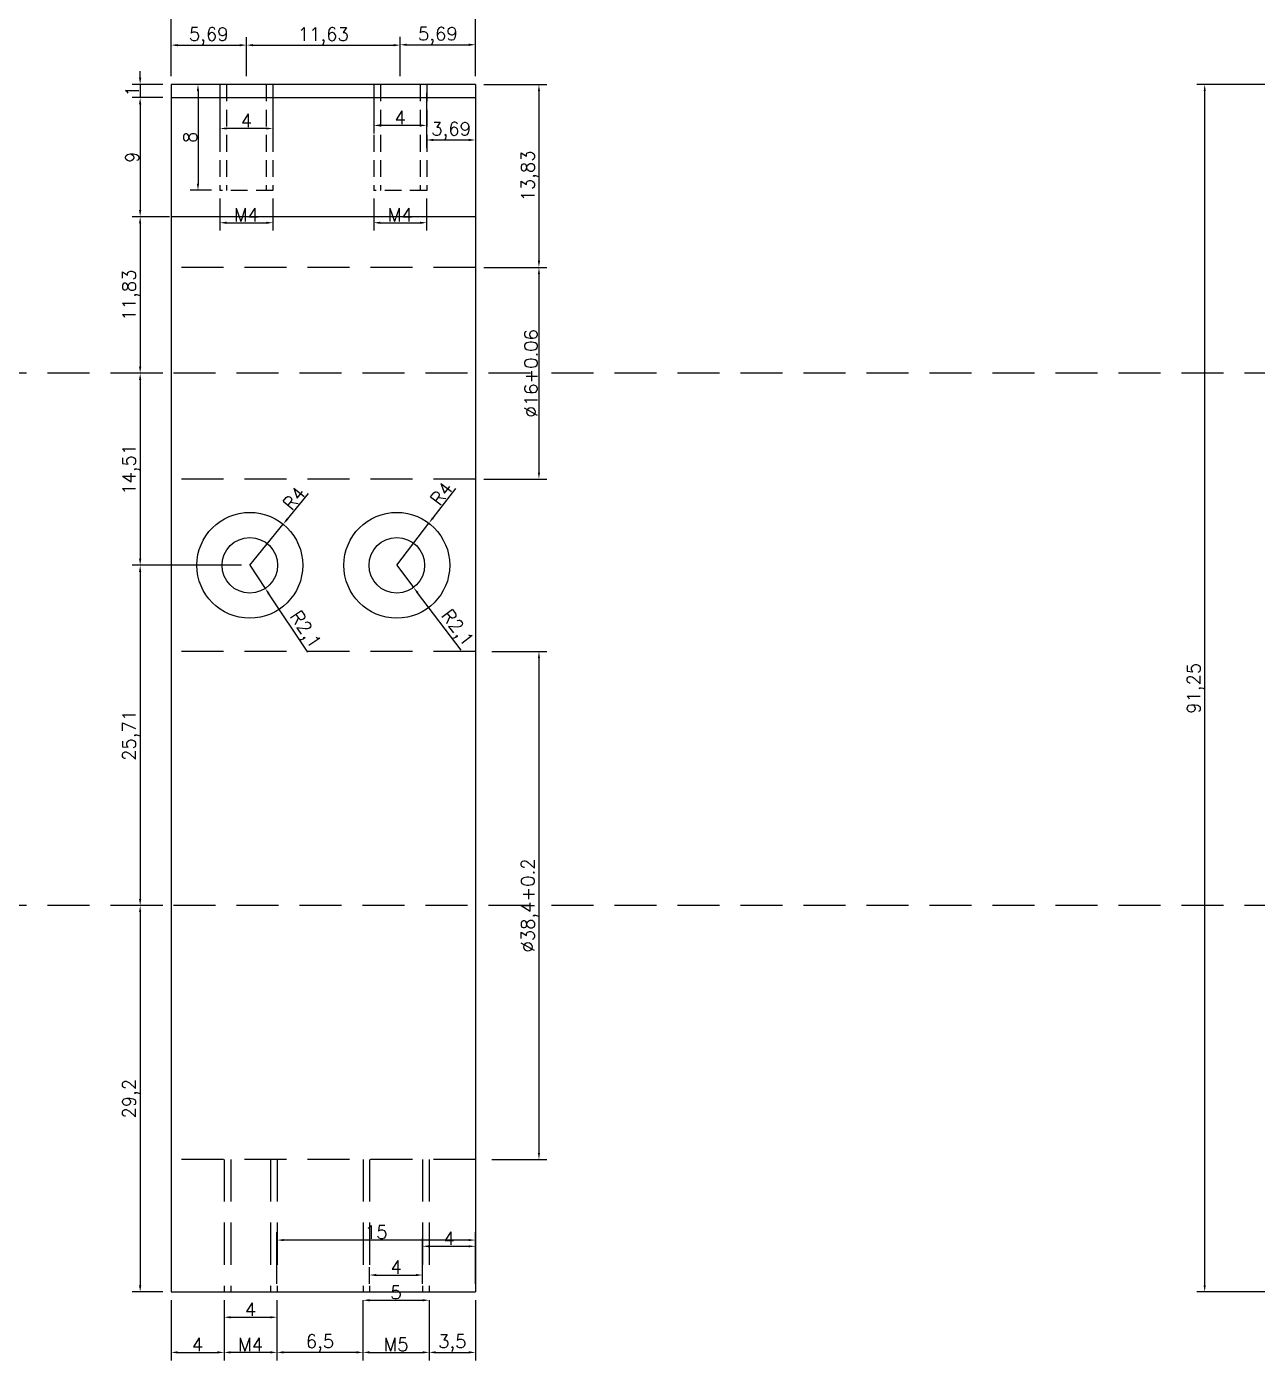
# Model space of a CAD drawing. Header units: millimetres. Extents: x 6817 to 10425, y -2870 to -164.
# Drawn here: x 9797.9 to 9890.9, y -921.2 to -820.3 of the extents above; entities that cross this region are included whole.
import ezdxf

# ---------------------------------------------------------------- set-up
doc = ezdxf.new("R2010")
doc.units = ezdxf.units.MM
doc.linetypes.add('HIDDEN', pattern=[9.525, 6.35, -3.175])
doc.layers.add('图层2', color=108, linetype='Continuous')
doc.styles.get("Standard").update_dxf_attribs({"font": 'txt', "bigfont": 'gbcbig.shx'})
doc.dimstyles.new('ISO-25', dxfattribs={"dimtxt": 1, "dimasz": 0.5, "dimexe": 0.6, "dimexo": 0.625, "dimgap": 0.1, "dimtad": 1, "dimtxsty": 'Standard', "dimcen": 2.5, "dimadec": 0, "dimazin": 0, "dimtfac": 1, "dimtmove": 0, "dimatfit": 3, "dimfxl": 1, "dimarcsym": 0})

# ---------------------------------------------------------------- blocks, each defined once
blk = doc.blocks.new('*D881')
at = {"layer": 'Defpoints', "color": 0, "linetype": 'ByBlock', "transparency": 16777216}
for p in [(9814.47, -821.71), (9808.78, -824.68), (9814.47, -824.68)]:
    blk.add_point(p, dxfattribs=at)
at = {"layer": '图层2', "color": 0, "linetype": 'ByBlock', "lineweight": -2, "transparency": 16777216}
for p, q in [((9808.78, -824.06), (9808.78, -821.11)), ((9814.47, -824.06), (9814.47, -821.11)), ((9809.28, -821.71), (9813.97, -821.71))]:
    blk.add_line(p, q, dxfattribs=at)
at = {"layer": '图层2', "color": 0, "linetype": 'ByBlock', "transparency": 16777216}
for points in [[(9809.28, -821.63), (9809.28, -821.8), (9808.78, -821.71)], [(9813.97, -821.63), (9813.97, -821.8), (9814.47, -821.71)]]:
    blk.add_solid(points, dxfattribs=at)
at = {"layer": '图层2', "color": 0, "linetype": 'ByBlock', "transparency": 16777216, "insert": (9811.62, -821.03), "char_height": 1, "attachment_point": 5}
blk.add_mtext('5,69', dxfattribs=at)
blk = doc.blocks.new('*D587')
at = {"layer": 'Defpoints', "color": 0, "linetype": 'ByBlock', "transparency": 16777216}
for p in [(9826.09, -821.71), (9814.47, -824.68), (9826.09, -824.68)]:
    blk.add_point(p, dxfattribs=at)
at = {"layer": '图层2', "color": 0, "linetype": 'ByBlock', "lineweight": -2, "transparency": 16777216}
for p, q in [((9814.47, -824.06), (9814.47, -821.11)), ((9826.09, -824.06), (9826.09, -821.11)), ((9814.97, -821.71), (9825.59, -821.71))]:
    blk.add_line(p, q, dxfattribs=at)
at = {"layer": '图层2', "color": 0, "linetype": 'ByBlock', "transparency": 16777216}
for points in [[(9814.97, -821.63), (9814.97, -821.8), (9814.47, -821.71)], [(9825.59, -821.63), (9825.59, -821.8), (9826.09, -821.71)]]:
    blk.add_solid(points, dxfattribs=at)
at = {"layer": '图层2', "color": 0, "linetype": 'ByBlock', "transparency": 16777216, "insert": (9820.28, -821.03), "char_height": 1, "attachment_point": 5}
blk.add_mtext('11,63', dxfattribs=at)
blk = doc.blocks.new('*D882')
at = {"layer": 'Defpoints', "color": 0, "linetype": 'ByBlock', "transparency": 16777216}
for p in [(9831.78, -821.68), (9826.09, -824.68), (9831.78, -824.68)]:
    blk.add_point(p, dxfattribs=at)
at = {"layer": '图层2', "color": 0, "linetype": 'ByBlock', "lineweight": -2, "transparency": 16777216}
for p, q in [((9826.09, -824.06), (9826.09, -821.08)), ((9831.78, -824.06), (9831.78, -821.08)), ((9826.59, -821.68), (9831.28, -821.68))]:
    blk.add_line(p, q, dxfattribs=at)
at = {"layer": '图层2', "color": 0, "linetype": 'ByBlock', "transparency": 16777216}
for points in [[(9826.59, -821.6), (9826.59, -821.77), (9826.09, -821.68)], [(9831.28, -821.6), (9831.28, -821.77), (9831.78, -821.68)]]:
    blk.add_solid(points, dxfattribs=at)
at = {"layer": '图层2', "color": 0, "linetype": 'ByBlock', "transparency": 16777216, "insert": (9828.94, -821), "char_height": 1, "attachment_point": 5}
blk.add_mtext('5,69', dxfattribs=at)
blk = doc.blocks.new('*D883')
at = {"layer": 'Defpoints', "color": 0, "linetype": 'ByBlock', "transparency": 16777216}
for p in [(9812.47, -824.68), (9810.81, -832.68), (9812.47, -832.68)]:
    blk.add_point(p, dxfattribs=at)
at = {"layer": '图层2', "color": 0, "linetype": 'ByBlock', "lineweight": -2, "transparency": 16777216}
for p, q in [((9811.84, -824.68), (9810.21, -824.68)), ((9810.81, -825.18), (9810.81, -832.18)), ((9811.84, -832.68), (9810.21, -832.68))]:
    blk.add_line(p, q, dxfattribs=at)
at = {"layer": '图层2', "color": 0, "linetype": 'ByBlock', "transparency": 16777216}
for points in [[(9810.72, -825.18), (9810.89, -825.18), (9810.81, -824.68)], [(9810.72, -832.18), (9810.89, -832.18), (9810.81, -832.68)]]:
    blk.add_solid(points, dxfattribs=at)
at = {"layer": '图层2', "color": 0, "linetype": 'ByBlock', "transparency": 16777216, "insert": (9810.21, -828.68), "char_height": 1, "attachment_point": 5, "rotation": 90}
blk.add_mtext('8', dxfattribs=at)
blk = doc.blocks.new('*D884')
at = {"layer": 'Defpoints', "color": 0, "linetype": 'ByBlock', "transparency": 16777216}
for p in [(9812.47, -832.68), (9816.47, -832.68), (9816.47, -835.13)]:
    blk.add_point(p, dxfattribs=at)
at = {"layer": '图层2', "color": 0, "linetype": 'ByBlock', "lineweight": -2, "transparency": 16777216}
for p, q in [((9812.47, -833.31), (9812.47, -835.73)), ((9816.47, -833.31), (9816.47, -835.73)), ((9812.97, -835.13), (9815.97, -835.13))]:
    blk.add_line(p, q, dxfattribs=at)
at = {"layer": '图层2', "color": 0, "linetype": 'ByBlock', "transparency": 16777216}
for points in [[(9812.97, -835.05), (9812.97, -835.22), (9812.47, -835.13)], [(9815.97, -835.05), (9815.97, -835.22), (9816.47, -835.13)]]:
    blk.add_solid(points, dxfattribs=at)
at = {"layer": '图层2', "color": 0, "linetype": 'ByBlock', "transparency": 16777216, "insert": (9814.47, -834.53), "char_height": 1, "attachment_point": 5}
blk.add_mtext('M4', dxfattribs=at)
blk = doc.blocks.new('*D885')
at = {"layer": 'Defpoints', "color": 0, "linetype": 'ByBlock', "transparency": 16777216}
for p in [(9824.09, -832.68), (9828.09, -832.68), (9828.09, -835.13)]:
    blk.add_point(p, dxfattribs=at)
at = {"layer": '图层2', "color": 0, "linetype": 'ByBlock', "lineweight": -2, "transparency": 16777216}
for p, q in [((9824.09, -833.31), (9824.09, -835.73)), ((9828.09, -833.31), (9828.09, -835.73)), ((9824.59, -835.13), (9827.59, -835.13))]:
    blk.add_line(p, q, dxfattribs=at)
at = {"layer": '图层2', "color": 0, "linetype": 'ByBlock', "transparency": 16777216}
for points in [[(9824.59, -835.05), (9824.59, -835.22), (9824.09, -835.13)], [(9827.59, -835.05), (9827.59, -835.22), (9828.09, -835.13)]]:
    blk.add_solid(points, dxfattribs=at)
at = {"layer": '图层2', "color": 0, "linetype": 'ByBlock', "transparency": 16777216, "insert": (9826.09, -834.53), "char_height": 1, "attachment_point": 5}
blk.add_mtext('M4', dxfattribs=at)
blk = doc.blocks.new('*D589')
at = {"layer": 'Defpoints', "color": 0, "linetype": 'ByBlock', "transparency": 16777216}
for p in [(9831.78, -824.68), (9831.78, -838.51), (9836.58, -838.51)]:
    blk.add_point(p, dxfattribs=at)
at = {"layer": '图层2', "color": 0, "linetype": 'ByBlock', "lineweight": -2, "transparency": 16777216}
for p, q in [((9832.41, -824.68), (9837.18, -824.68)), ((9836.58, -825.18), (9836.58, -838.01)), ((9832.41, -838.51), (9837.18, -838.51))]:
    blk.add_line(p, q, dxfattribs=at)
at = {"layer": '图层2', "color": 0, "linetype": 'ByBlock', "transparency": 16777216}
for points in [[(9836.5, -825.18), (9836.66, -825.18), (9836.58, -824.68)], [(9836.5, -838.01), (9836.66, -838.01), (9836.58, -838.51)]]:
    blk.add_solid(points, dxfattribs=at)
at = {"layer": '图层2', "color": 0, "linetype": 'ByBlock', "transparency": 16777216, "insert": (9835.9, -831.6), "char_height": 1, "attachment_point": 5, "rotation": 90}
blk.add_mtext('13,83', dxfattribs=at)
blk = doc.blocks.new('*D590')
at = {"layer": 'Defpoints', "color": 0, "linetype": 'ByBlock', "transparency": 16777216}
for p in [(9831.78, -838.51), (9831.78, -854.51), (9836.58, -854.51)]:
    blk.add_point(p, dxfattribs=at)
at = {"layer": '图层2', "color": 0, "linetype": 'ByBlock', "lineweight": -2, "transparency": 16777216}
for p, q in [((9832.41, -838.51), (9837.18, -838.51)), ((9836.58, -839.01), (9836.58, -854.01)), ((9832.41, -854.51), (9837.18, -854.51))]:
    blk.add_line(p, q, dxfattribs=at)
at = {"layer": '图层2', "color": 0, "linetype": 'ByBlock', "transparency": 16777216}
for points in [[(9836.5, -839.01), (9836.66, -839.01), (9836.58, -838.51)], [(9836.5, -854.01), (9836.66, -854.01), (9836.58, -854.51)]]:
    blk.add_solid(points, dxfattribs=at)
at = {"layer": '图层2', "color": 0, "linetype": 'ByBlock', "transparency": 16777216, "insert": (9835.98, -846.51), "char_height": 1, "attachment_point": 5, "rotation": 90}
blk.add_mtext('%%C16+0.06', dxfattribs=at)
blk = doc.blocks.new('*D591')
at = {"layer": 'Defpoints', "color": 0, "linetype": 'ByBlock', "transparency": 16777216}
for p in [(9832.41, -867.53), (9832.41, -905.93), (9836.58, -905.93)]:
    blk.add_point(p, dxfattribs=at)
at = {"layer": '图层2', "color": 0, "linetype": 'ByBlock', "lineweight": -2, "transparency": 16777216}
for p, q in [((9833.03, -867.53), (9837.18, -867.53)), ((9836.58, -868.03), (9836.58, -905.43)), ((9833.03, -905.93), (9837.18, -905.93))]:
    blk.add_line(p, q, dxfattribs=at)
at = {"layer": '图层2', "color": 0, "linetype": 'ByBlock', "transparency": 16777216}
for points in [[(9836.5, -868.03), (9836.66, -868.03), (9836.58, -867.53)], [(9836.5, -905.43), (9836.66, -905.43), (9836.58, -905.93)]]:
    blk.add_solid(points, dxfattribs=at)
at = {"layer": '图层2', "color": 0, "linetype": 'ByBlock', "transparency": 16777216, "insert": (9835.9, -886.73), "char_height": 1, "attachment_point": 5, "rotation": 90}
blk.add_mtext('%%C38,4+0.2', dxfattribs=at)
blk = doc.blocks.new('*D592')
at = {"layer": 'Defpoints', "color": 0, "linetype": 'ByBlock', "transparency": 16777216}
for p in [(9808.78, -824.68), (9806.44, -825.68), (9808.78, -825.68)]:
    blk.add_point(p, dxfattribs=at)
at = {"layer": '图层2', "color": 0, "linetype": 'ByBlock', "lineweight": -2, "transparency": 16777216}
for p, q in [((9806.44, -824.18), (9806.44, -823.68)), ((9808.16, -824.68), (9805.84, -824.68)), ((9806.44, -824.68), (9806.44, -825.68)), ((9808.16, -825.68), (9805.84, -825.68)), ((9806.44, -826.18), (9806.44, -826.68))]:
    blk.add_line(p, q, dxfattribs=at)
at = {"layer": '图层2', "color": 0, "linetype": 'ByBlock', "transparency": 16777216}
for points in [[(9806.35, -824.18), (9806.52, -824.18), (9806.44, -824.68)], [(9806.35, -826.18), (9806.52, -826.18), (9806.44, -825.68)]]:
    blk.add_solid(points, dxfattribs=at)
at = {"layer": '图层2', "color": 0, "linetype": 'ByBlock', "transparency": 16777216, "insert": (9805.84, -825.18), "char_height": 1, "attachment_point": 5, "rotation": 90}
blk.add_mtext('1', dxfattribs=at)
blk = doc.blocks.new('*D593')
at = {"layer": 'Defpoints', "color": 0, "linetype": 'ByBlock', "transparency": 16777216}
for p in [(9808.78, -825.68), (9806.44, -834.68), (9809.29, -834.68)]:
    blk.add_point(p, dxfattribs=at)
at = {"layer": '图层2', "color": 0, "linetype": 'ByBlock', "lineweight": -2, "transparency": 16777216}
for p, q in [((9808.16, -825.68), (9805.84, -825.68)), ((9806.44, -826.18), (9806.44, -834.18)), ((9808.66, -834.68), (9805.84, -834.68))]:
    blk.add_line(p, q, dxfattribs=at)
at = {"layer": '图层2', "color": 0, "linetype": 'ByBlock', "transparency": 16777216}
for points in [[(9806.35, -826.18), (9806.52, -826.18), (9806.44, -825.68)], [(9806.35, -834.18), (9806.52, -834.18), (9806.44, -834.68)]]:
    blk.add_solid(points, dxfattribs=at)
at = {"layer": '图层2', "color": 0, "linetype": 'ByBlock', "transparency": 16777216, "insert": (9805.84, -830.18), "char_height": 1, "attachment_point": 5, "rotation": 90}
blk.add_mtext('9', dxfattribs=at)
blk = doc.blocks.new('*D594')
at = {"layer": 'Defpoints', "color": 0, "linetype": 'ByBlock', "transparency": 16777216}
for p in [(9809.29, -834.68), (9806.44, -846.51), (9808.78, -846.51)]:
    blk.add_point(p, dxfattribs=at)
at = {"layer": '图层2', "color": 0, "linetype": 'ByBlock', "lineweight": -2, "transparency": 16777216}
for p, q in [((9808.66, -834.68), (9805.84, -834.68)), ((9806.44, -835.18), (9806.44, -846.01)), ((9808.16, -846.51), (9805.84, -846.51))]:
    blk.add_line(p, q, dxfattribs=at)
at = {"layer": '图层2', "color": 0, "linetype": 'ByBlock', "transparency": 16777216}
for points in [[(9806.35, -835.18), (9806.52, -835.18), (9806.44, -834.68)], [(9806.35, -846.01), (9806.52, -846.01), (9806.44, -846.51)]]:
    blk.add_solid(points, dxfattribs=at)
at = {"layer": '图层2', "color": 0, "linetype": 'ByBlock', "transparency": 16777216, "insert": (9805.75, -840.6), "char_height": 1, "attachment_point": 5, "rotation": 90}
blk.add_mtext('11,83', dxfattribs=at)
blk = doc.blocks.new('*D595')
at = {"layer": 'Defpoints', "color": 0, "linetype": 'ByBlock', "transparency": 16777216}
for p in [(9808.78, -846.51), (9806.44, -861.02), (9814.73, -861.02)]:
    blk.add_point(p, dxfattribs=at)
at = {"layer": '图层2', "color": 0, "linetype": 'ByBlock', "lineweight": -2, "transparency": 16777216}
for p, q in [((9808.16, -846.51), (9805.84, -846.51)), ((9806.44, -847.01), (9806.44, -860.52)), ((9814.1, -861.02), (9805.84, -861.02))]:
    blk.add_line(p, q, dxfattribs=at)
at = {"layer": '图层2', "color": 0, "linetype": 'ByBlock', "transparency": 16777216}
for points in [[(9806.35, -847.01), (9806.52, -847.01), (9806.44, -846.51)], [(9806.35, -860.52), (9806.52, -860.52), (9806.44, -861.02)]]:
    blk.add_solid(points, dxfattribs=at)
at = {"layer": '图层2', "color": 0, "linetype": 'ByBlock', "transparency": 16777216, "insert": (9805.75, -853.76), "char_height": 1, "attachment_point": 5, "rotation": 90}
blk.add_mtext('14,51', dxfattribs=at)
blk = doc.blocks.new('*D596')
at = {"layer": 'Defpoints', "color": 0, "linetype": 'ByBlock', "transparency": 16777216}
for p in [(9808.78, -886.73), (9806.44, -915.93), (9808.78, -915.93)]:
    blk.add_point(p, dxfattribs=at)
at = {"layer": '图层2', "color": 0, "linetype": 'ByBlock', "lineweight": -2, "transparency": 16777216}
for p, q in [((9808.16, -886.73), (9805.84, -886.73)), ((9806.44, -887.23), (9806.44, -915.43)), ((9808.16, -915.93), (9805.84, -915.93))]:
    blk.add_line(p, q, dxfattribs=at)
at = {"layer": '图层2', "color": 0, "linetype": 'ByBlock', "transparency": 16777216}
for points in [[(9806.35, -887.23), (9806.52, -887.23), (9806.44, -886.73)], [(9806.35, -915.43), (9806.52, -915.43), (9806.44, -915.93)]]:
    blk.add_solid(points, dxfattribs=at)
at = {"layer": '图层2', "color": 0, "linetype": 'ByBlock', "transparency": 16777216, "insert": (9805.75, -901.33), "char_height": 1, "attachment_point": 5, "rotation": 90}
blk.add_mtext('29,2', dxfattribs=at)
blk = doc.blocks.new('*D597')
at = {"layer": 'Defpoints', "color": 0, "linetype": 'ByBlock', "transparency": 16777216}
for p in [(9814.73, -861.02), (9806.44, -886.73), (9808.78, -886.73)]:
    blk.add_point(p, dxfattribs=at)
at = {"layer": '图层2', "color": 0, "linetype": 'ByBlock', "lineweight": -2, "transparency": 16777216}
for p, q in [((9814.1, -861.02), (9805.84, -861.02)), ((9806.44, -861.52), (9806.44, -886.23)), ((9808.16, -886.73), (9805.84, -886.73))]:
    blk.add_line(p, q, dxfattribs=at)
at = {"layer": '图层2', "color": 0, "linetype": 'ByBlock', "transparency": 16777216}
for points in [[(9806.35, -861.52), (9806.52, -861.52), (9806.44, -861.02)], [(9806.35, -886.23), (9806.52, -886.23), (9806.44, -886.73)]]:
    blk.add_solid(points, dxfattribs=at)
at = {"layer": '图层2', "color": 0, "linetype": 'ByBlock', "transparency": 16777216, "insert": (9805.75, -873.87), "char_height": 1, "attachment_point": 5, "rotation": 90}
blk.add_mtext('25,71', dxfattribs=at)
blk = doc.blocks.new('*D598')
at = {"layer": 'Defpoints', "color": 0, "linetype": 'ByBlock', "transparency": 16777216}
for p in [(9817.25, -857.91), (9814.73, -861.02)]:
    blk.add_point(p, dxfattribs=at)
at = {"layer": '图层2', "color": 0, "linetype": 'ByBlock', "lineweight": -2, "transparency": 16777216}
for p, q in [((9819.13, -855.6), (9817.56, -857.53)), ((9814.73, -861.02), (9817.25, -857.91))]:
    blk.add_line(p, q, dxfattribs=at)
at = {"layer": '图层2', "color": 0, "linetype": 'ByBlock', "transparency": 16777216}
blk.add_solid([(9817.5, -857.47), (9817.63, -857.58), (9817.25, -857.91)], dxfattribs=at)
at = {"layer": '图层2', "color": 0, "linetype": 'ByBlock', "transparency": 16777216, "insert": (9818.07, -855.95), "char_height": 1, "attachment_point": 5, "rotation": 50.8971}
blk.add_mtext('R4', dxfattribs=at)
blk = doc.blocks.new('*D599')
at = {"layer": 'Defpoints', "color": 0, "linetype": 'ByBlock', "transparency": 16777216}
for p in [(9814.73, -861.02), (9815.89, -862.76)]:
    blk.add_point(p, dxfattribs=at)
at = {"layer": '图层2', "color": 0, "linetype": 'ByBlock', "lineweight": -2, "transparency": 16777216}
for p, q in [((9814.73, -861.02), (9815.89, -862.76)), ((9819.11, -867.59), (9816.17, -863.18))]:
    blk.add_line(p, q, dxfattribs=at)
at = {"layer": '图层2', "color": 0, "linetype": 'ByBlock', "transparency": 16777216}
blk.add_solid([(9816.24, -863.13), (9816.1, -863.23), (9815.89, -862.76)], dxfattribs=at)
at = {"layer": '图层2', "color": 0, "linetype": 'ByBlock', "transparency": 16777216, "insert": (9818.84, -865.95), "char_height": 1, "attachment_point": 5, "rotation": 303.7063}
blk.add_mtext('R2,1', dxfattribs=at)
blk = doc.blocks.new('*D600')
at = {"layer": 'Defpoints', "color": 0, "linetype": 'ByBlock', "transparency": 16777216}
for p in [(9825.84, -861.02), (9827.1, -862.69)]:
    blk.add_point(p, dxfattribs=at)
at = {"layer": '图层2', "color": 0, "linetype": 'ByBlock', "lineweight": -2, "transparency": 16777216}
for p, q in [((9825.84, -861.02), (9827.1, -862.69)), ((9830.71, -867.44), (9827.41, -863.09))]:
    blk.add_line(p, q, dxfattribs=at)
at = {"layer": '图层2', "color": 0, "linetype": 'ByBlock', "transparency": 16777216}
blk.add_solid([(9827.47, -863.04), (9827.34, -863.14), (9827.1, -862.69)], dxfattribs=at)
at = {"layer": '图层2', "color": 0, "linetype": 'ByBlock', "transparency": 16777216, "insert": (9830.33, -865.82), "char_height": 1, "attachment_point": 5, "rotation": 307.1566}
blk.add_mtext('R2,1', dxfattribs=at)
blk = doc.blocks.new('*D601')
at = {"layer": 'Defpoints', "color": 0, "linetype": 'ByBlock', "transparency": 16777216}
for p in [(9828.26, -857.84), (9825.84, -861.02)]:
    blk.add_point(p, dxfattribs=at)
at = {"layer": '图层2', "color": 0, "linetype": 'ByBlock', "lineweight": -2, "transparency": 16777216}
for p, q in [((9830.26, -855.21), (9828.56, -857.44)), ((9825.84, -861.02), (9828.26, -857.84))]:
    blk.add_line(p, q, dxfattribs=at)
at = {"layer": '图层2', "color": 0, "linetype": 'ByBlock', "transparency": 16777216}
blk.add_solid([(9828.5, -857.39), (9828.63, -857.49), (9828.26, -857.84)], dxfattribs=at)
at = {"layer": '图层2', "color": 0, "linetype": 'ByBlock', "transparency": 16777216, "insert": (9829.22, -855.59), "char_height": 1, "attachment_point": 5, "rotation": 52.6746}
blk.add_mtext('R4', dxfattribs=at)
blk = doc.blocks.new('*D627')
at = {"layer": 'Defpoints', "color": 0, "linetype": 'ByBlock', "transparency": 16777216}
for p in [(9808.78, -915.93), (9812.78, -915.93), (9812.78, -920.5)]:
    blk.add_point(p, dxfattribs=at)
at = {"layer": '图层2', "color": 0, "linetype": 'ByBlock', "lineweight": -2, "transparency": 16777216}
for p, q in [((9808.78, -916.56), (9808.78, -921.1)), ((9812.78, -916.56), (9812.78, -921.1)), ((9809.28, -920.5), (9812.28, -920.5))]:
    blk.add_line(p, q, dxfattribs=at)
at = {"layer": '图层2', "color": 0, "linetype": 'ByBlock', "transparency": 16777216}
for points in [[(9809.28, -920.41), (9809.28, -920.58), (9808.78, -920.5)], [(9812.28, -920.41), (9812.28, -920.58), (9812.78, -920.5)]]:
    blk.add_solid(points, dxfattribs=at)
at = {"layer": '图层2', "color": 0, "linetype": 'ByBlock', "transparency": 16777216, "insert": (9810.78, -919.9), "char_height": 1, "attachment_point": 5}
blk.add_mtext('4', dxfattribs=at)
blk = doc.blocks.new('*D975')
at = {"layer": 'Defpoints', "color": 0, "linetype": 'ByBlock', "transparency": 16777216}
for p in [(9823.28, -915.93), (9828.28, -915.93), (9828.28, -920.5)]:
    blk.add_point(p, dxfattribs=at)
at = {"layer": '图层2', "color": 0, "linetype": 'ByBlock', "lineweight": -2, "transparency": 16777216}
for p, q in [((9823.28, -916.56), (9823.28, -921.1)), ((9828.28, -916.56), (9828.28, -921.1)), ((9823.78, -920.5), (9827.78, -920.5))]:
    blk.add_line(p, q, dxfattribs=at)
at = {"layer": '图层2', "color": 0, "linetype": 'ByBlock', "transparency": 16777216}
for points in [[(9823.78, -920.41), (9823.78, -920.58), (9823.28, -920.5)], [(9827.78, -920.41), (9827.78, -920.58), (9828.28, -920.5)]]:
    blk.add_solid(points, dxfattribs=at)
at = {"layer": '图层2', "color": 0, "linetype": 'ByBlock', "transparency": 16777216, "insert": (9825.78, -919.9), "char_height": 1, "attachment_point": 5}
blk.add_mtext('M5', dxfattribs=at)
blk = doc.blocks.new('*D628')
at = {"layer": 'Defpoints', "color": 0, "linetype": 'ByBlock', "transparency": 16777216}
for p in [(9816.78, -915.93), (9823.28, -915.93), (9816.78, -920.5)]:
    blk.add_point(p, dxfattribs=at)
at = {"layer": '图层2', "color": 0, "linetype": 'ByBlock', "lineweight": -2, "transparency": 16777216}
for p, q in [((9816.78, -916.56), (9816.78, -921.1)), ((9823.28, -916.56), (9823.28, -921.1)), ((9822.78, -920.5), (9817.28, -920.5))]:
    blk.add_line(p, q, dxfattribs=at)
at = {"layer": '图层2', "color": 0, "linetype": 'ByBlock', "transparency": 16777216}
for points in [[(9817.28, -920.41), (9817.28, -920.58), (9816.78, -920.5)], [(9822.78, -920.41), (9822.78, -920.58), (9823.28, -920.5)]]:
    blk.add_solid(points, dxfattribs=at)
at = {"layer": '图层2', "color": 0, "linetype": 'ByBlock', "transparency": 16777216, "insert": (9820.03, -919.81), "char_height": 1, "attachment_point": 5}
blk.add_mtext('6,5', dxfattribs=at)
blk = doc.blocks.new('*D629')
at = {"layer": 'Defpoints', "color": 0, "linetype": 'ByBlock', "transparency": 16777216}
for p in [(9812.78, -915.93), (9816.78, -915.93), (9812.78, -920.5)]:
    blk.add_point(p, dxfattribs=at)
at = {"layer": '图层2', "color": 0, "linetype": 'ByBlock', "lineweight": -2, "transparency": 16777216}
for p, q in [((9812.78, -916.56), (9812.78, -921.1)), ((9816.78, -916.56), (9816.78, -921.1)), ((9816.28, -920.5), (9813.28, -920.5))]:
    blk.add_line(p, q, dxfattribs=at)
at = {"layer": '图层2', "color": 0, "linetype": 'ByBlock', "transparency": 16777216}
for points in [[(9813.28, -920.41), (9813.28, -920.58), (9812.78, -920.5)], [(9816.28, -920.41), (9816.28, -920.58), (9816.78, -920.5)]]:
    blk.add_solid(points, dxfattribs=at)
at = {"layer": '图层2', "color": 0, "linetype": 'ByBlock', "transparency": 16777216, "insert": (9814.78, -919.9), "char_height": 1, "attachment_point": 5}
blk.add_mtext('M4', dxfattribs=at)
blk = doc.blocks.new('*D976')
at = {"layer": 'Defpoints', "color": 0, "linetype": 'ByBlock', "transparency": 16777216}
for p in [(9828.28, -915.93), (9831.78, -915.93), (9831.78, -920.5)]:
    blk.add_point(p, dxfattribs=at)
at = {"layer": '图层2', "color": 0, "linetype": 'ByBlock', "lineweight": -2, "transparency": 16777216}
for p, q in [((9828.28, -916.56), (9828.28, -921.1)), ((9831.78, -916.56), (9831.78, -921.1)), ((9828.78, -920.5), (9831.28, -920.5))]:
    blk.add_line(p, q, dxfattribs=at)
at = {"layer": '图层2', "color": 0, "linetype": 'ByBlock', "transparency": 16777216}
for points in [[(9828.78, -920.41), (9828.78, -920.58), (9828.28, -920.5)], [(9831.28, -920.41), (9831.28, -920.58), (9831.78, -920.5)]]:
    blk.add_solid(points, dxfattribs=at)
at = {"layer": '图层2', "color": 0, "linetype": 'ByBlock', "transparency": 16777216, "insert": (9830.03, -919.81), "char_height": 1, "attachment_point": 5}
blk.add_mtext('3,5', dxfattribs=at)
blk = doc.blocks.new('*D1899')
at = {"layer": 'Defpoints', "color": 0, "linetype": 'ByBlock'}
for p in [(9886.9, -824.68), (9915.14, -824.68), (9915.14, -915.93)]:
    blk.add_point(p, dxfattribs=at)
at = {"layer": '图层2', "color": 0, "linetype": 'ByBlock', "lineweight": -2}
for p, q in [((9914.51, -824.68), (9886.3, -824.68)), ((9886.9, -915.43), (9886.9, -825.18)), ((9914.51, -915.93), (9886.3, -915.93))]:
    blk.add_line(p, q, dxfattribs=at)
at = {"layer": '图层2', "color": 0, "linetype": 'ByBlock'}
for points in [[(9886.82, -825.18), (9886.98, -825.18), (9886.9, -824.68)], [(9886.82, -915.43), (9886.98, -915.43), (9886.9, -915.93)]]:
    blk.add_solid(points, dxfattribs=at)
at = {"layer": '图层2', "color": 0, "linetype": 'ByBlock', "insert": (9886.22, -870.31), "char_height": 1, "attachment_point": 5, "rotation": 90}
blk.add_mtext('91,25', dxfattribs=at)
blk = doc.blocks.new('*D1901')
at = {"layer": 'Defpoints', "color": 0, "linetype": 'ByBlock'}
for p in [(9831.78, -819.36), (9808.78, -824.68), (9831.78, -824.68)]:
    blk.add_point(p, dxfattribs=at)
at = {"layer": '图层2', "color": 0, "linetype": 'ByBlock', "lineweight": -2}
for p, q in [((9808.78, -824.06), (9808.78, -818.76)), ((9809.28, -819.36), (9831.28, -819.36)), ((9831.78, -824.06), (9831.78, -818.76))]:
    blk.add_line(p, q, dxfattribs=at)
at = {"layer": '图层2', "color": 0, "linetype": 'ByBlock'}
for points in [[(9809.28, -819.28), (9809.28, -819.44), (9808.78, -819.36)], [(9831.28, -819.28), (9831.28, -819.44), (9831.78, -819.36)]]:
    blk.add_solid(points, dxfattribs=at)
at = {"layer": '图层2', "color": 0, "linetype": 'ByBlock', "insert": (9820.28, -818.76), "char_height": 1, "attachment_point": 5}
blk.add_mtext('23', dxfattribs=at)
blk = doc.blocks.new('*D1904')
at = {"layer": 'Defpoints', "color": 0, "linetype": 'ByBlock'}
for p in [(9812.78, -915.93), (9816.78, -915.93), (9816.78, -917.84)]:
    blk.add_point(p, dxfattribs=at)
at = {"layer": '图层2', "color": 0, "linetype": 'ByBlock', "lineweight": -2}
for p, q in [((9812.78, -916.56), (9812.78, -918.44)), ((9816.78, -916.56), (9816.78, -918.44)), ((9813.28, -917.84), (9816.28, -917.84))]:
    blk.add_line(p, q, dxfattribs=at)
at = {"layer": '图层2', "color": 0, "linetype": 'ByBlock'}
for points in [[(9813.28, -917.76), (9813.28, -917.93), (9812.78, -917.84)], [(9816.28, -917.76), (9816.28, -917.93), (9816.78, -917.84)]]:
    blk.add_solid(points, dxfattribs=at)
at = {"layer": '图层2', "color": 0, "linetype": 'ByBlock', "insert": (9814.78, -917.24), "char_height": 1, "attachment_point": 5}
blk.add_mtext('4', dxfattribs=at)
blk = doc.blocks.new('*D1905')
at = {"layer": 'Defpoints', "color": 0, "linetype": 'ByBlock'}
for p in [(9823.28, -915.93), (9828.28, -915.93), (9828.28, -916.56)]:
    blk.add_point(p, dxfattribs=at)
at = {"layer": '图层2', "color": 0, "linetype": 'ByBlock', "lineweight": -2}
for p, q in [((9823.28, -916.56), (9823.28, -917.16)), ((9823.78, -916.56), (9827.78, -916.56)), ((9828.28, -916.56), (9828.28, -917.16))]:
    blk.add_line(p, q, dxfattribs=at)
at = {"layer": '图层2', "color": 0, "linetype": 'ByBlock'}
for points in [[(9823.78, -916.47), (9823.78, -916.64), (9823.28, -916.56)], [(9827.78, -916.47), (9827.78, -916.64), (9828.28, -916.56)]]:
    blk.add_solid(points, dxfattribs=at)
at = {"layer": '图层2', "color": 0, "linetype": 'ByBlock', "insert": (9825.78, -915.96), "char_height": 1, "attachment_point": 5}
blk.add_mtext('5', dxfattribs=at)
blk = doc.blocks.new('*D1906')
at = {"layer": 'Defpoints', "color": 0, "linetype": 'ByBlock'}
for p in [(9827.78, -914.65), (9823.78, -915.93), (9827.78, -915.93)]:
    blk.add_point(p, dxfattribs=at)
at = {"layer": '图层2', "color": 0, "linetype": 'ByBlock', "lineweight": -2}
for p, q in [((9823.78, -915.31), (9823.78, -914.05)), ((9827.78, -915.31), (9827.78, -914.05)), ((9824.28, -914.65), (9827.28, -914.65))]:
    blk.add_line(p, q, dxfattribs=at)
at = {"layer": '图层2', "color": 0, "linetype": 'ByBlock'}
for points in [[(9824.28, -914.57), (9824.28, -914.74), (9823.78, -914.65)], [(9827.28, -914.57), (9827.28, -914.74), (9827.78, -914.65)]]:
    blk.add_solid(points, dxfattribs=at)
at = {"layer": '图层2', "color": 0, "linetype": 'ByBlock', "insert": (9825.78, -914.05), "char_height": 1, "attachment_point": 5}
blk.add_mtext('4', dxfattribs=at)
blk = doc.blocks.new('*D1907')
at = {"layer": 'Defpoints', "color": 0, "linetype": 'ByBlock'}
for p in [(9831.78, -912.48), (9827.78, -915.93), (9831.78, -915.93)]:
    blk.add_point(p, dxfattribs=at)
at = {"layer": '图层2', "color": 0, "linetype": 'ByBlock', "lineweight": -2}
for p, q in [((9827.78, -915.31), (9827.78, -911.88)), ((9831.78, -915.31), (9831.78, -911.88)), ((9828.28, -912.48), (9831.28, -912.48))]:
    blk.add_line(p, q, dxfattribs=at)
at = {"layer": '图层2', "color": 0, "linetype": 'ByBlock'}
for points in [[(9828.28, -912.4), (9828.28, -912.56), (9827.78, -912.48)], [(9831.28, -912.4), (9831.28, -912.56), (9831.78, -912.48)]]:
    blk.add_solid(points, dxfattribs=at)
at = {"layer": '图层2', "color": 0, "linetype": 'ByBlock', "insert": (9829.78, -911.88), "char_height": 1, "attachment_point": 5}
blk.add_mtext('4', dxfattribs=at)
blk = doc.blocks.new('*D1909')
at = {"layer": 'Defpoints', "color": 0, "linetype": 'ByBlock'}
for p in [(9816.78, -912.01), (9816.78, -915.93), (9831.78, -915.93)]:
    blk.add_point(p, dxfattribs=at)
at = {"layer": '图层2', "color": 0, "linetype": 'ByBlock', "lineweight": -2}
for p, q in [((9816.78, -915.31), (9816.78, -911.41)), ((9831.28, -912.01), (9817.28, -912.01)), ((9831.78, -915.31), (9831.78, -911.41))]:
    blk.add_line(p, q, dxfattribs=at)
at = {"layer": '图层2', "color": 0, "linetype": 'ByBlock'}
for points in [[(9817.28, -911.93), (9817.28, -912.09), (9816.78, -912.01)], [(9831.28, -911.93), (9831.28, -912.09), (9831.78, -912.01)]]:
    blk.add_solid(points, dxfattribs=at)
at = {"layer": '图层2', "color": 0, "linetype": 'ByBlock', "insert": (9824.28, -911.41), "char_height": 1, "attachment_point": 5}
blk.add_mtext('15', dxfattribs=at)
blk = doc.blocks.new('*D1910')
at = {"layer": 'Defpoints', "color": 0, "linetype": 'ByBlock'}
for p in [(9824.09, -824.68), (9828.09, -824.68), (9824.09, -827.78)]:
    blk.add_point(p, dxfattribs=at)
at = {"layer": '图层2', "color": 0, "linetype": 'ByBlock', "lineweight": -2}
for p, q in [((9824.09, -825.31), (9824.09, -828.38)), ((9828.09, -825.31), (9828.09, -828.38)), ((9827.59, -827.78), (9824.59, -827.78))]:
    blk.add_line(p, q, dxfattribs=at)
at = {"layer": '图层2', "color": 0, "linetype": 'ByBlock'}
for points in [[(9824.59, -827.69), (9824.59, -827.86), (9824.09, -827.78)], [(9827.59, -827.69), (9827.59, -827.86), (9828.09, -827.78)]]:
    blk.add_solid(points, dxfattribs=at)
at = {"layer": '图层2', "color": 0, "linetype": 'ByBlock', "insert": (9826.09, -827.18), "char_height": 1, "attachment_point": 5}
blk.add_mtext('4', dxfattribs=at)
blk = doc.blocks.new('*D1911')
at = {"layer": 'Defpoints', "color": 0, "linetype": 'ByBlock'}
for p in [(9812.47, -824.68), (9816.47, -824.68), (9812.47, -828.01)]:
    blk.add_point(p, dxfattribs=at)
at = {"layer": '图层2', "color": 0, "linetype": 'ByBlock', "lineweight": -2}
for p, q in [((9812.47, -825.31), (9812.47, -828.61)), ((9816.47, -825.31), (9816.47, -828.61)), ((9815.97, -828.01), (9812.97, -828.01))]:
    blk.add_line(p, q, dxfattribs=at)
at = {"layer": '图层2', "color": 0, "linetype": 'ByBlock'}
for points in [[(9812.97, -827.93), (9812.97, -828.09), (9812.47, -828.01)], [(9815.97, -827.93), (9815.97, -828.09), (9816.47, -828.01)]]:
    blk.add_solid(points, dxfattribs=at)
at = {"layer": '图层2', "color": 0, "linetype": 'ByBlock', "insert": (9814.47, -827.41), "char_height": 1, "attachment_point": 5}
blk.add_mtext('4', dxfattribs=at)
blk = doc.blocks.new('*D1912')
at = {"layer": 'Defpoints', "color": 0, "linetype": 'ByBlock'}
for p in [(9828.09, -824.68), (9831.78, -824.68), (9828.09, -828.88)]:
    blk.add_point(p, dxfattribs=at)
at = {"layer": '图层2', "color": 0, "linetype": 'ByBlock', "lineweight": -2}
for p, q in [((9828.09, -825.31), (9828.09, -829.48)), ((9831.78, -825.31), (9831.78, -829.48)), ((9831.28, -828.88), (9828.59, -828.88))]:
    blk.add_line(p, q, dxfattribs=at)
at = {"layer": '图层2', "color": 0, "linetype": 'ByBlock'}
for points in [[(9828.59, -828.79), (9828.59, -828.96), (9828.09, -828.88)], [(9831.28, -828.79), (9831.28, -828.96), (9831.78, -828.88)]]:
    blk.add_solid(points, dxfattribs=at)
at = {"layer": '图层2', "color": 0, "linetype": 'ByBlock', "insert": (9829.94, -828.19), "char_height": 1, "attachment_point": 5}
blk.add_mtext('3,69', dxfattribs=at)
blk = doc.blocks.new('*D1918')
at = {"layer": 'Defpoints', "color": 0, "linetype": 'ByBlock'}
for p in [(9808.78, -813.25), (9671.78, -824.68), (9808.78, -824.68)]:
    blk.add_point(p, dxfattribs=at)
at = {"layer": '图层2', "color": 0, "linetype": 'ByBlock', "lineweight": -2}
for p, q in [((9671.78, -824.06), (9671.78, -812.65)), ((9672.28, -813.25), (9808.28, -813.25)), ((9808.78, -824.06), (9808.78, -812.65))]:
    blk.add_line(p, q, dxfattribs=at)
at = {"layer": '图层2', "color": 0, "linetype": 'ByBlock'}
for points in [[(9672.28, -813.16), (9672.28, -813.33), (9671.78, -813.25)], [(9808.28, -813.16), (9808.28, -813.33), (9808.78, -813.25)]]:
    blk.add_solid(points, dxfattribs=at)
at = {"layer": '图层2', "color": 0, "linetype": 'ByBlock', "insert": (9740.28, -812.65), "char_height": 1, "attachment_point": 5}
blk.add_mtext('137', dxfattribs=at)
blk = doc.blocks.new('*D2126')
at = {"layer": 'Defpoints', "color": 0, "linetype": 'ByBlock'}
for p in [(10223.66, -339.2), (10223.66, -344.88), (10247.6, -344.88)]:
    blk.add_point(p, dxfattribs=at)
at = {"layer": 'Defpoints', "color": 0, "linetype": 'ByBlock', "transparency": 16777216}
for p in [(8490.81, -2490.52), (8490.81, -2500.59), (8495.81, -2500.59)]:
    blk.add_point(p, dxfattribs=at)
at = {"layer": '图层2', "color": 0, "linetype": 'ByBlock', "lineweight": -2}
for p, q in [((10224.28, -339.2), (10248.2, -339.2)), ((10247.6, -339.7), (10247.6, -344.38)), ((10224.28, -344.88), (10248.2, -344.88))]:
    blk.add_line(p, q, dxfattribs=at)
at = {"layer": '图层2', "color": 0, "linetype": 'ByBlock', "lineweight": -2, "transparency": 16777216}
for p, q in [((8490.81, -2499.97), (8490.81, -2489.92)), ((8495.31, -2490.52), (8491.31, -2490.52)), ((8495.81, -2499.97), (8495.81, -2489.92))]:
    blk.add_line(p, q, dxfattribs=at)
at = {"layer": '图层2', "color": 0, "linetype": 'ByBlock'}
for points in [[(10247.52, -339.7), (10247.69, -339.7), (10247.6, -339.2)], [(10247.52, -344.38), (10247.69, -344.38), (10247.6, -344.88)]]:
    blk.add_solid(points, dxfattribs=at)
at = {"layer": '图层2', "color": 0, "linetype": 'ByBlock', "transparency": 16777216}
for points in [[(8491.31, -2490.44), (8491.31, -2490.6), (8490.81, -2490.52)], [(8495.31, -2490.44), (8495.31, -2490.6), (8495.81, -2490.52)]]:
    blk.add_solid(points, dxfattribs=at)
at = {"layer": '图层2', "color": 0, "linetype": 'ByBlock', "insert": (10246.92, -342.04), "char_height": 1, "attachment_point": 5, "rotation": 90}
blk.add_mtext('5,67', dxfattribs=at)
at = {"layer": '图层2', "color": 0, "linetype": 'ByBlock', "transparency": 16777216, "insert": (8493.31, -2489.17), "char_height": 2.5, "attachment_point": 5}
blk.add_mtext('5', dxfattribs=at)
blk = doc.blocks.new('*D2135')
at = {"layer": 'Defpoints', "color": 0, "linetype": 'ByBlock'}
for p in [(10217.81, -308.87), (10215.31, -322.35), (10217.81, -322.35), (8520.7, -2501.9), (8521.92, -2501.88), (8521.32, -2502.94), (8534.07, -2513.08), (8534.07, -2513.08)]:
    blk.add_point(p, dxfattribs=at)
at = {"layer": '图层2', "color": 0, "linetype": 'ByBlock', "lineweight": -2}
for p, q in [((10215.31, -321.73), (10215.31, -308.27)), ((10217.81, -321.73), (10217.81, -308.27)), ((10215.81, -308.87), (10217.31, -308.87)), ((8521.6, -2500.9), (8522.67, -2499.8)), ((8521.46, -2501.45), (8520.82, -2500.86)), ((8520.84, -2502.55), (8519.96, -2501.85))]:
    blk.add_line(p, q, dxfattribs=at)
for start, end in [(135.6492, 137.293), (138.9369, 139.8318)]:
    blk.add_arc((8534.07, -2513.08), 17.43, start, end, dxfattribs=at)
at = {"layer": '图层2', "color": 0, "linetype": 'ByBlock'}
for points in [[(10215.81, -308.79), (10215.81, -308.96), (10215.31, -308.87)], [(10217.31, -308.79), (10217.31, -308.96), (10217.81, -308.87)], [(8520.81, -2501.89), (8520.68, -2501.79), (8520.43, -2502.23)], [(8520.86, -2501.58), (8520.99, -2501.69), (8521.26, -2501.26)]]:
    blk.add_solid(points, dxfattribs=at)
at = {"layer": '图层2', "color": 0, "linetype": 'ByBlock', "insert": (10216.56, -308.19), "char_height": 1, "attachment_point": 5}
blk.add_mtext('2,5', dxfattribs=at)
at = {"layer": '图层2', "color": 0, "linetype": 'ByBlock', "insert": (8521.71, -2499.93), "char_height": 1, "attachment_point": 5, "rotation": 45.6492}
blk.add_mtext('4°', dxfattribs=at)
blk = doc.blocks.new('*D2136')
at = {"layer": 'Defpoints', "color": 0, "linetype": 'ByBlock'}
for p in [(10215.31, -305.16), (10187.99, -322.35), (10215.31, -322.35), (8518.44, -2501.94), (8521.32, -2502.94), (8518.95, -2504.56), (8534.07, -2513.08), (8534.07, -2513.08)]:
    blk.add_point(p, dxfattribs=at)
at = {"layer": '图层2', "color": 0, "linetype": 'ByBlock', "lineweight": -2}
for p, q in [((10187.99, -321.73), (10187.99, -304.56)), ((10215.31, -321.73), (10215.31, -304.56)), ((10188.49, -305.16), (10214.81, -305.16)), ((8520.84, -2502.55), (8518.59, -2500.76)), ((8518.41, -2504.25), (8516.83, -2503.36))]:
    blk.add_line(p, q, dxfattribs=at)
blk.add_arc((8534.07, -2513.08), 19.19, 142.9688, 149.0795, dxfattribs=at)
at = {"layer": '图层2', "color": 0, "linetype": 'ByBlock'}
for points in [[(10188.49, -305.08), (10188.49, -305.24), (10187.99, -305.16)], [(10214.81, -305.08), (10214.81, -305.24), (10215.31, -305.16)], [(8518.68, -2501.48), (8518.81, -2501.58), (8519.06, -2501.13)], [(8517.68, -2503.27), (8517.53, -2503.18), (8517.35, -2503.66)]]:
    blk.add_solid(points, dxfattribs=at)
at = {"layer": '图层2', "color": 0, "linetype": 'ByBlock', "insert": (10201.65, -304.48), "char_height": 1, "attachment_point": 5}
blk.add_mtext('27,32', dxfattribs=at)
at = {"layer": '图层2', "color": 0, "linetype": 'ByBlock', "insert": (8517.66, -2502.03), "char_height": 1, "attachment_point": 5, "rotation": 56.0242}
blk.add_mtext('9°', dxfattribs=at)
blk = doc.blocks.new('*D2137')
at = {"layer": 'Defpoints', "color": 0, "linetype": 'ByBlock'}
for p in [(9807.81, -699.52), (9815.71, -699.52), (9807.81, -703.52), (8547.37, -2503.69), (8553.1, -2503.25), (8549.02, -2506.63), (8534.07, -2513.08), (8534.07, -2513.08)]:
    blk.add_point(p, dxfattribs=at)
at = {"layer": '图层2', "color": 0, "linetype": 'ByBlock', "lineweight": -2}
for p, q in [((9808.44, -699.52), (9816.31, -699.52)), ((9815.71, -703.02), (9815.71, -700.02)), ((9808.44, -703.52), (9816.31, -703.52)), ((8547.88, -2503.33), (8552.06, -2500.38)), ((8549.59, -2506.38), (8554.29, -2504.35))]:
    blk.add_line(p, q, dxfattribs=at)
blk.add_arc((8534.07, -2513.08), 21.43, 24.6901, 33.8883, dxfattribs=at)
at = {"layer": '图层2', "color": 0, "linetype": 'ByBlock'}
for points in [[(9815.63, -700.02), (9815.8, -700.02), (9815.71, -699.52)], [(9815.63, -703.02), (9815.8, -703.02), (9815.71, -703.52)], [(8551.78, -2501.18), (8551.92, -2501.09), (8551.57, -2500.72)], [(8553.61, -2504.1), (8553.46, -2504.17), (8553.74, -2504.59)]]:
    blk.add_solid(points, dxfattribs=at)
at = {"layer": '图层2', "color": 0, "linetype": 'ByBlock', "char_height": 1, "attachment_point": 5}
for s, insert, rotation in [('4', (9815.11, -701.52), 90), ('12°', (8553.28, -2502.31), 299.2892)]:
    blk.add_mtext(s, dxfattribs=dict(at, insert=insert, rotation=rotation))

msp = doc.modelspace()

# ---------------------------------------------------------------- linework, layer by layer
at = {"layer": '图层2', "color": 6, "linetype": 'ByBlock'}
for p, q in [((9808.781, -824.684), (9808.781, -915.931)), ((9831.781, -824.684), (9808.781, -824.684)), ((9831.781, -824.684), (9831.781, -915.931)), ((9831.781, -825.684), (9808.781, -825.684)), ((9831.781, -834.684), (9808.781, -834.684)), ((9808.781, -915.931), (9831.781, -915.931))]:
    msp.add_line(p, q, dxfattribs=at)
at = {"layer": '图层2', "color": 1, "linetype": 'HIDDEN', "ltscale": 0.2}
for p, q in [((9812.467, -824.684), (9812.467, -832.684)), ((9812.967, -824.684), (9812.967, -832.684)), ((9815.967, -824.684), (9815.967, -832.684)), ((9816.467, -824.684), (9816.467, -832.684)), ((9824.094, -824.684), (9824.094, -832.684)), ((9824.594, -824.684), (9824.594, -832.684)), ((9827.594, -824.684), (9827.594, -832.684)), ((9828.094, -824.684), (9828.094, -832.684)), ((9816.467, -832.684), (9812.467, -832.684)), ((9828.094, -832.684), (9824.094, -832.684))]:
    msp.add_line(p, q, dxfattribs=at)
at = {"layer": '图层2', "color": 1, "linetype": 'HIDDEN', "ltscale": 0.5}
for p, q in [((9831.781, -838.511), (9808.781, -838.511)), ((9831.781, -854.511), (9808.781, -854.511)), ((9831.781, -867.531), (9808.781, -867.531)), ((9831.781, -905.931), (9808.781, -905.931)), ((9812.781, -905.931), (9812.781, -915.931)), ((9813.281, -905.931), (9813.281, -915.931)), ((9816.281, -905.931), (9816.281, -915.931)), ((9816.781, -905.931), (9816.781, -915.931)), ((9823.281, -905.931), (9823.281, -915.931)), ((9823.781, -905.931), (9823.781, -915.931)), ((9827.781, -905.931), (9827.781, -915.931)), ((9828.281, -905.931), (9828.281, -915.931))]:
    msp.add_line(p, q, dxfattribs=at)
at = {"layer": '图层2', "color": 3, "linetype": 'HIDDEN', "ltscale": 0.5}
for p, q in [((9950.24, -846.511), (9589.02, -846.511)), ((9950.24, -886.731), (9587.238, -886.731))]:
    msp.add_line(p, q, dxfattribs=at)
at = {"layer": '图层2', "color": 2, "linetype": 'ByBlock'}
for centre, radius in [((9814.726, -861.018), 4), ((9825.835, -861.018), 4), ((9814.726, -861.018), 2.1), ((9825.835, -861.018), 2.1)]:
    msp.add_circle(centre, radius, dxfattribs=at)

# ---------------------------------------------------------------- dimensions: what is measured, and where the dimension line sits
for base, p1, p2, picture, middle in [((10215.309, -305.16), (10187.985, -322.353), (10215.309, -322.353), '*D2136', (10201.647, -304.476)), ((10217.809, -308.872), (10215.309, -322.353), (10217.809, -322.353), '*D2135', (10216.559, -308.188))]:
    dim = msp.add_linear_dim(base=base, p1=p1, p2=p2, dimstyle='ISO-25', dxfattribs=at)
    dim.commit()
    dim.dimension.update_dxf_attribs({"geometry": picture, "text_midpoint": middle})
for base, p1, p2, picture, middle in [((10247.6033, -344.8767), (10223.6566, -339.202), (10223.6566, -344.8767), '*D2126', (10246.9199, -342.0394)), ((9815.715, -699.517), (9807.815, -703.516), (9807.815, -699.517), '*D2137', (9815.115, -701.517))]:
    dim = msp.add_linear_dim(base=base, p1=p1, p2=p2, angle=90, dimstyle='ISO-25', dxfattribs=at)
    dim.commit()
    dim.dimension.update_dxf_attribs({"geometry": picture, "text_midpoint": middle})
at = {"layer": '图层2', "color": 3, "linetype": 'ByBlock'}
for base, p1, p2, picture, middle in [((9808.781, -813.245), (9671.781, -824.684), (9808.781, -824.684), '*D1918', (9740.281, -812.645)), ((9831.781, -819.36), (9808.781, -824.684), (9831.781, -824.684), '*D1901', (9820.281, -818.76)), ((9814.467, -821.715), (9808.781, -824.684), (9814.467, -824.684), '*D881', (9811.624, -821.032)), ((9826.094, -821.715), (9814.467, -824.684), (9826.094, -824.684), '*D587', (9820.281, -821.032)), ((9831.781, -821.682), (9826.094, -824.684), (9831.781, -824.684), '*D882', (9828.938, -820.999)), ((9812.467, -828.009), (9816.467, -824.684), (9812.467, -824.684), '*D1911', (9814.467, -827.409)), ((9824.094, -827.778), (9828.094, -824.684), (9824.094, -824.684), '*D1910', (9826.094, -827.178)), ((9828.094, -828.876), (9831.781, -824.684), (9828.094, -824.684), '*D1912', (9829.938, -828.193)), ((9831.781, -912.479), (9827.781, -915.931), (9831.781, -915.931), '*D1907', (9829.781, -911.879)), ((9827.781, -914.654), (9823.781, -915.931), (9827.781, -915.931), '*D1906', (9825.781, -914.054)), ((9828.281, -916.556), (9823.281, -915.931), (9828.281, -915.931), '*D1905', (9825.781, -915.956)), ((9812.781, -920.495), (9808.781, -915.931), (9812.781, -915.931), '*D627', (9810.781, -919.895)), ((9816.781, -917.844), (9812.781, -915.931), (9816.781, -915.931), '*D1904', (9814.781, -917.244)), ((9816.781, -920.495), (9823.281, -915.931), (9816.781, -915.931), '*D628', (9820.031, -919.812)), ((9831.781, -920.495), (9828.281, -915.931), (9831.781, -915.931), '*D976', (9830.031, -919.812))]:
    dim = msp.add_linear_dim(base=base, p1=p1, p2=p2, dimstyle='ISO-25', dxfattribs=at)
    dim.commit()
    dim.dimension.update_dxf_attribs({"geometry": picture, "text_midpoint": middle})
for base, p1, p2, picture, middle in [((9806.435, -825.684), (9808.781, -824.684), (9808.781, -825.684), '*D592', (9805.835, -825.184)), ((9810.807, -832.684), (9812.467, -824.684), (9812.467, -832.684), '*D883', (9810.207, -828.684)), ((9836.58, -838.511), (9831.781, -824.684), (9831.781, -838.511), '*D589', (9835.896, -831.598)), ((9886.9, -824.684), (9915.136, -915.931), (9915.136, -824.684), '*D1899', (9886.217, -870.308)), ((9806.435, -834.684), (9808.781, -825.684), (9809.287, -834.684), '*D593', (9805.835, -830.184)), ((9806.435, -846.511), (9809.287, -834.684), (9808.781, -846.511), '*D594', (9805.752, -840.598)), ((9806.435, -861.018), (9808.781, -846.511), (9814.726, -861.018), '*D595', (9805.752, -853.764)), ((9806.435, -886.731), (9814.726, -861.018), (9808.781, -886.731), '*D597', (9805.752, -873.874)), ((9806.435, -915.931), (9808.781, -886.731), (9808.781, -915.931), '*D596', (9805.752, -901.331))]:
    dim = msp.add_linear_dim(base=base, p1=p1, p2=p2, angle=90, dimstyle='ISO-25', dxfattribs=at)
    dim.commit()
    dim.dimension.update_dxf_attribs({"geometry": picture, "text_midpoint": middle})
for base, p1, p2, picture, middle in [((9816.467, -835.134), (9812.467, -832.684), (9816.467, -832.684), '*D884', (9814.467, -834.534)), ((9828.094, -835.133), (9824.094, -832.684), (9828.094, -832.684), '*D885', (9826.094, -834.533)), ((9812.781, -920.495), (9816.781, -915.931), (9812.781, -915.931), '*D629', (9814.781, -919.895)), ((9828.281, -920.495), (9823.281, -915.931), (9828.281, -915.931), '*D975', (9825.781, -919.895))]:
    dim = msp.add_linear_dim(base=base, p1=p1, p2=p2, text='M<>', dimstyle='ISO-25', dxfattribs=at)
    dim.commit()
    dim.dimension.update_dxf_attribs({"geometry": picture, "text_midpoint": middle})
for base, p1, p2, text, picture, middle in [((9836.58, -854.511), (9831.781, -838.511), (9831.781, -854.511), '%%C<>+0.06', '*D590', (9835.98, -846.511)), ((9836.58, -905.931), (9832.406, -867.531), (9832.406, -905.931), '%%C<>+0.2', '*D591', (9835.896, -886.731))]:
    dim = msp.add_linear_dim(base=base, p1=p1, p2=p2, angle=90, text=text, dimstyle='ISO-25', dxfattribs=at)
    dim.commit()
    dim.dimension.update_dxf_attribs({"geometry": picture, "text_midpoint": middle})
for center, mpoint, picture, middle in [((9825.835, -861.018), (9828.261, -857.837), '*D601', (9829.698, -855.952)), ((9814.726, -861.018), (9817.249, -857.914), '*D598', (9818.54, -856.325)), ((9814.726, -861.018), (9815.891, -862.765), '*D599', (9818.269, -866.329)), ((9825.835, -861.018), (9827.104, -862.691), '*D600', (9829.789, -866.235))]:
    dim = msp.add_radius_dim(center=center, mpoint=mpoint, dimstyle='ISO-25', dxfattribs=at)
    dim.commit()
    dim.dimension.update_dxf_attribs({"geometry": picture, "text_midpoint": middle, "dimtype": 164})
dim = msp.add_linear_dim(base=(9816.781, -912.011), p1=(9831.781, -915.931), p2=(9816.781, -915.931), dimstyle='ISO-25', dxfattribs=at)
dim.commit()
dim.dimension.update_dxf_attribs({"geometry": '*D1909', "text_midpoint": (9824.281, -912.011), "dimtype": 160})

doc.saveas('drawing.dxf')
